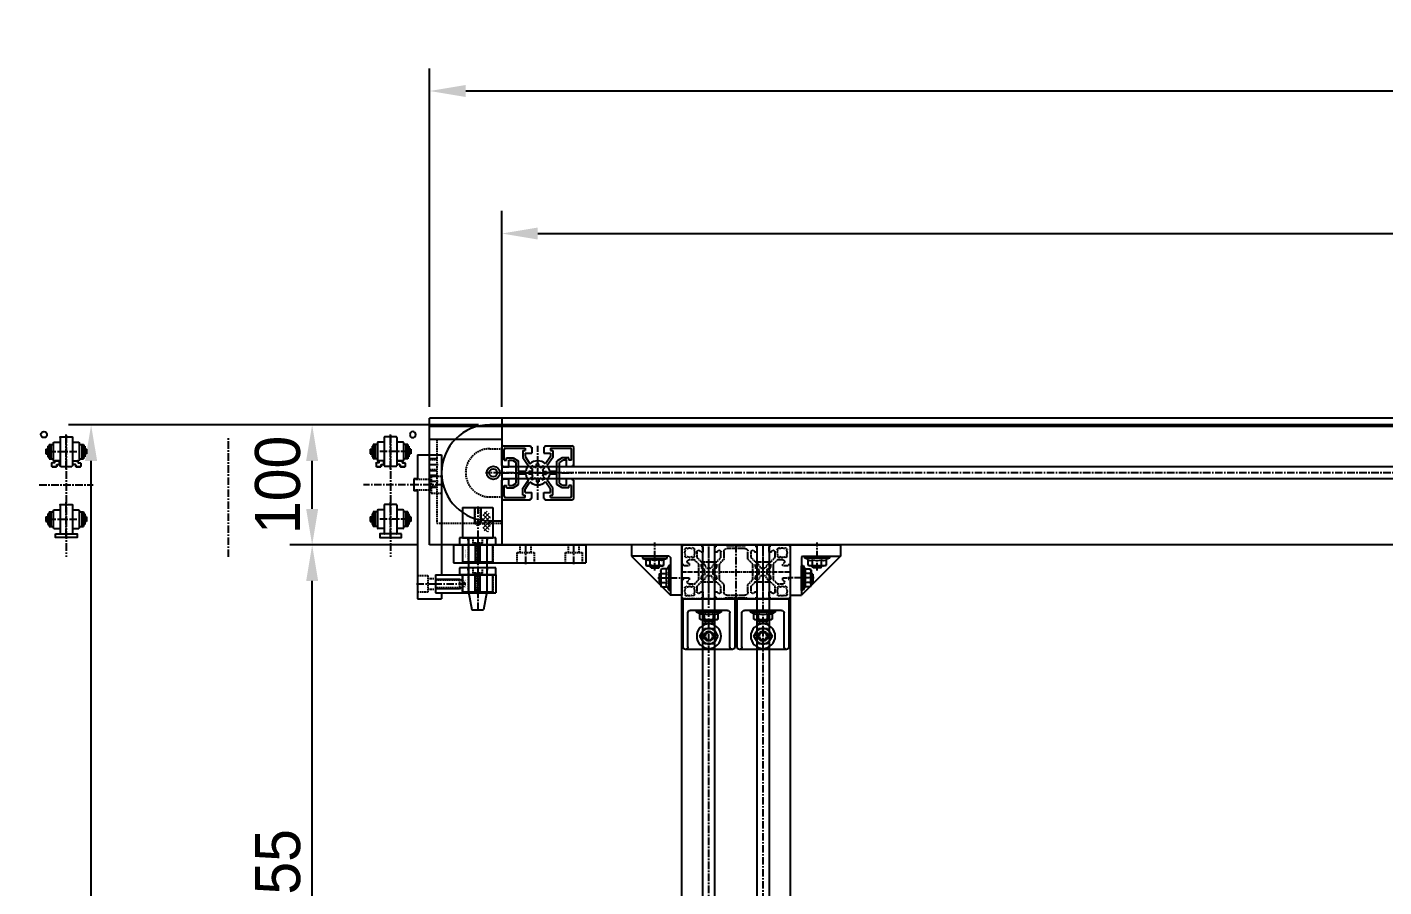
# Model space of a CAD drawing. Header units: inches. Extents: x 0 to 77285, y -118 to 40065.
# Drawn here: x 65602 to 66731, y 21222 to 21938 of the extents above; entities that cross this region are included whole.
import ezdxf

# ---------------------------------------------------------------- set-up
doc = ezdxf.new("R2010")
doc.units = ezdxf.units.IN
doc.header["$LTSCALE"] = 5
doc.header["$MEASUREMENT"] = 0
for name, pattern in [('CENTER', [2, 1.25, -0.25, 0.25, -0.25]), ('HIDDEN', [0.375, 0.25, -0.125]), ('PHANTOM', [2.5, 1.25, -0.25, 0.25, -0.25, 0.25, -0.25])]:
    doc.linetypes.add(name, pattern=pattern)
for name, color, linetype in [('11', 1, 'CENTER'), ('22', 2, 'HIDDEN'), ('44', 4, 'Continuous'), ('77', 40, 'HIDDEN'), ('99', 181, 'Continuous'), ('A', 8, 'Continuous'), ('B', 123, 'Continuous'), ('BOM-T', 4, 'Continuous'), ('G', 231, 'Continuous'), ('T', 3, 'Continuous')]:
    doc.layers.add(name, color=color, linetype=linetype)
doc.layers.add('33', color=3, linetype='PHANTOM', lineweight=9)
doc.styles.add('SCI', font='')
doc.styles.get("Standard").update_dxf_attribs({"font": 'arial.ttf'})
doc.styles.get('SCI').set_extended_font_data('Gulim')
doc.dimstyles.new('S', dxfattribs={"dimscale": 100, "dimtxt": 2.5, "dimasz": 2, "dimexe": 1.25, "dimexo": 0.625, "dimgap": -0.625, "dimtad": 1, "dimdec": 8, "dimtxsty": 'SCI', "dimcen": 2.5, "dimclrd": 1, "dimclre": 1, "dimclrt": 7, "dimadec": 8, "dimazin": 2, "dimtfac": 1, "dimtdec": 8, "dimtmove": 0, "dimatfit": 3, "dimfxl": 1, "dimarcsym": 0})
doc.dimstyles.new('SCH', dxfattribs={"dimtxt": 2.5, "dimasz": 2, "dimexe": 1.25, "dimexo": 0.625, "dimtad": 1, "dimdec": 8, "dimtxsty": 'SCI', "dimcen": 2.5, "dimclrd": 4, "dimclre": 4, "dimclrt": 7, "dimadec": 8, "dimazin": 2, "dimtfac": 1, "dimtdec": 8, "dimtmove": 0, "dimatfit": 3, "dimfxl": 1, "dimarcsym": 0})

# ---------------------------------------------------------------- blocks, each defined once
blk = doc.blocks.new('A$Ce3b21f13')
for p, q in [((60, -8.5), (0, -8.5)), ((0, -107), (0, -8.5)), ((60, -1.5), (60, -107)), ((60, -1.5), (60, -107)), ((60, -1.5), (60, -107)), ((2390, -1.5), (60, -1.5)), ((2390, -8.5), (60, -8.5)), ((0, -19), (60, -19)), ((0, -19), (60, -19)), ((60, -41), (60, -26)), ((61.5, -24.5), (84, -24.5)), ((62, -36.5), (62, -27.5)), ((63, -26.5), (79.5, -26.5)), ((77.5, -28.5), (79.5, -28.5)), ((77.5, -28.5), (77.5, -34.1)), ((79.5, -26.5), (79.5, -28.5)), ((79.5, -30.5), (79.5, -33.5)), ((79.5, -30.5), (85, -30.5)), ((79.5, -33.5), (83.5, -39.4)), ((84, -24.5), (84, -25.5)), ((84, -25.5), (85, -25.5)), ((85, -25.5), (85, -30.5)), ((95, -25.5), (95, -30.5)), ((95, -25.5), (96, -25.5)), ((95, -30.5), (100.5, -30.5)), ((96, -24.5), (96, -25.5)), ((96, -24.5), (118.5, -24.5)), ((100.5, -33.5), (96.5, -39.4)), ((100.5, -26.5), (100.5, -28.5)), ((100.5, -26.5), (117, -26.5)), ((100.5, -28.5), (102.5, -28.5)), ((100.5, -30.5), (100.5, -33.5)), ((102.5, -28.5), (102.5, -34.1)), ((118, -36.5), (118, -27.5)), ((120, -41), (120, -26)), ((60, -41), (61, -41)), ((2390, -42), (60, -42)), ((61, -42), (61, -41)), ((61, -42), (66, -42)), ((62, -36.5), (64, -36.5)), ((64, -34.5), (69.6, -34.5)), ((64, -36.5), (64, -34.5)), ((66, -36.5), (69, -36.5)), ((66, -42), (66, -36.5)), ((69, -36.5), (72, -38.5)), ((69.6, -34.5), (74, -37.4)), ((72, -55.5), (72, -38.5)), ((74, -46), (74, -37.4)), ((77.5, -34.1), (82.1, -40.9)), ((85.8, -44.2), (84, -42.5)), ((87.2, -42.8), (85.5, -41)), ((89, -42.1), (89, -39.6)), ((91, -42.1), (91, -39.6)), ((92.8, -42.8), (94.5, -41)), ((94.2, -44.2), (96, -42.5)), ((102.5, -34.1), (97.9, -40.9)), ((110.4, -34.5), (106, -37.4)), ((106, -46), (106, -37.4)), ((111, -36.5), (108, -38.5)), ((108, -55.5), (108, -38.5)), ((116, -34.5), (110.4, -34.5)), ((114, -36.5), (111, -36.5)), ((112.4, -34.5), (114.1, -34.5)), ((113, -36.5), (114.1, -36.5)), ((114, -42), (114, -36.5)), ((119, -42), (114, -42)), ((116, -36.5), (116, -34.5)), ((118, -36.5), (116, -36.5)), ((119, -42), (119, -41)), ((120, -41), (119, -41)), ((2390, -52), (60, -52)), ((60, -68), (60, -53)), ((60, -53), (61, -53)), ((61, -53), (61, -52)), ((61, -52), (66, -52)), ((66, -57.5), (66, -52)), ((69, -57.5), (72, -55.5)), ((80.1, -46), (74, -46)), ((74, -56.6), (74, -48)), ((80.1, -48), (74, -48)), ((77.5, -59.9), (82.1, -53.1)), ((79.5, -60.5), (83.5, -54.6)), ((85.1, -46), (82.6, -46)), ((85.1, -48), (82.6, -48)), ((85.8, -49.8), (84, -51.5)), ((87.2, -51.2), (85.5, -53)), ((89, -51.9), (89, -54.4)), ((91, -51.9), (91, -54.4)), ((92.8, -51.2), (94.5, -53)), ((94.2, -49.8), (96, -51.5)), ((94.9, -46), (97.4, -46)), ((94.9, -48), (97.4, -48)), ((100.5, -60.5), (96.5, -54.6)), ((102.5, -59.9), (97.9, -53.1)), ((106, -46), (99.9, -46)), ((106, -48), (99.9, -48)), ((106, -56.6), (106, -48)), ((111, -57.5), (108, -55.5)), ((114, -57.5), (114, -52)), ((119, -52), (114, -52)), ((119, -53), (119, -52)), ((120, -53), (119, -53)), ((120, -68), (120, -53)), ((62, -66.5), (62, -57.5)), ((62, -57.5), (64, -57.5)), ((63, -67.5), (79.5, -67.5)), ((64, -59.5), (64, -57.5)), ((64, -59.5), (69.6, -59.5)), ((66, -57.5), (69, -57.5)), ((69.6, -59.5), (74, -56.6)), ((77.5, -65.5), (77.5, -59.9)), ((77.5, -65.5), (79.5, -65.5)), ((79.5, -63.5), (79.5, -60.5)), ((79.5, -63.5), (85, -63.5)), ((79.5, -67.5), (79.5, -65.5)), ((85, -68.5), (85, -63.5)), ((95, -68.5), (95, -63.5)), ((95, -63.5), (100.5, -63.5)), ((100.5, -63.5), (100.5, -60.5)), ((100.5, -65.5), (102.5, -65.5)), ((100.5, -67.5), (100.5, -65.5)), ((100.5, -67.5), (117, -67.5)), ((102.5, -65.5), (102.5, -59.9)), ((110.4, -59.5), (106, -56.6)), ((116, -59.5), (110.4, -59.5)), ((114, -57.5), (111, -57.5)), ((116, -59.5), (116, -57.5)), ((118, -57.5), (116, -57.5)), ((118, -66.5), (118, -57.5)), ((61.5, -69.5), (84, -69.5)), ((84, -69.5), (84, -68.5)), ((84, -68.5), (85, -68.5)), ((95, -68.5), (96, -68.5)), ((96, -69.5), (96, -68.5)), ((96, -69.5), (118.5, -69.5)), ((60, -107), (0, -107)), ((2390, -107), (60, -107))]:
    blk.add_line(p, q)
for radius in [5.5, 3.3]:
    blk.add_circle((53, -47), radius)
for centre, radius, start, end in [((61.5, -26), 1.5, 90, 180), ((63, -27.5), 1, 90, 180), ((117, -27.5), 1, 0, 90), ((118.5, -26), 1.5, 0, 90), ((90, -47), 10, 140.9719, 174.2608), ((90, -47), 10, 142.644, 174.2608), ((90, -47), 10, 49.1403, 130.8597), ((90, -47), 7.5, 127.3377, 142.6623), ((90, -47), 5, 146.537, 168.463), ((90, -47), 5, 101.537, 123.463), ((90, -47), 7.5, 82.3377, 97.6623), ((90, -47), 5, 56.537, 78.463), ((90, -47), 5, 11.537, 33.463), ((90, -47), 7.5, 37.3377, 52.6623), ((90, -47), 10, 5.7392, 37.356), ((90, -47), 10, 185.7392, 217.356), ((90, -47), 10, 185.7392, 219.0281), ((90, -47), 7.5, 172.3377, 187.6623), ((90, -47), 10, 229.1403, 296.5204), ((90, -47), 10, 230.7393, 310.8597), ((90, -47), 7.5, 217.3377, 232.6623), ((90, -47), 5, 191.537, 213.463), ((90, -47), 5, 236.537, 258.463), ((90, -47), 7.5, 262.3377, 277.6623), ((90, -47), 5, 281.537, 303.463), ((90, -47), 5, 326.537, 348.463), ((90, -47), 7.5, 307.3377, 322.6623), ((90, -47), 7.5, 352.3377, 7.6623), ((90, -47), 10, 322.644, 354.2608), ((63, -66.5), 1, 180, 270), ((117, -66.5), 1, 270, 0), ((61.5, -68), 1.5, 180, 270), ((118.5, -68), 1.5, 270, 0)]:
    blk.add_arc(centre, radius, start, end)
at = {"layer": '11'}
for p, q in [((90, -69.5), (90, -24.5)), ((-1, -40), (7, -40)), ((-1, -54), (7, -54)), ((59.5, -47), (46.5, -47)), ((2390, -47), (60, -47)), ((60, -47), (120, -47))]:
    blk.add_line(p, q, dxfattribs=at)
at = {"layer": '22'}
for p, q in [((6, -19), (6, -89)), ((50, -27), (60, -27)), ((0, -35.8), (6, -35.8)), ((0, -44.2), (6, -44.2)), ((0, -49.8), (6, -49.8)), ((0, -58.2), (6, -58.2)), ((50, -67), (60, -67)), ((6, -89), (60, -89))]:
    blk.add_line(p, q, dxfattribs=at)
blk.add_arc((50, -47), 20, 90, 270, dxfattribs=at)
at = {"layer": 'B'}
for p, q in [((60, -7), (50, -7)), ((2390, -7), (60, -7)), ((50, -87), (60, -87))]:
    blk.add_line(p, q, dxfattribs=at)
blk.add_arc((50, -47), 40, 90, 270, dxfattribs=at)
at = {"layer": 'G'}
for p in [(60, -1.5), (0, -8.5)]:
    blk.add_line(p, (0, -1.5), dxfattribs=at)
at = {"layer": 'T'}
for p, q in [((0, -35), (6, -35)), ((0, -45), (6, -45)), ((0, -49), (6, -49)), ((0, -59), (6, -59))]:
    blk.add_line(p, q, dxfattribs=at)
blk = doc.blocks.new('A$C47db6cef')
at = {"ltscale": 0.506191}
for p, q in [((0, 43), (0, 28.5)), ((16.5, 45), (2, 45)), ((3.1, 40.5), (2.3, 41.3)), ((2.3, 35.7), (3.1, 36.5)), ((3.7, 42.7), (4.5, 41.9)), ((4.5, 35.1), (3.7, 34.3)), ((8.5, 41.9), (9.3, 42.7)), ((9.3, 34.3), (8.5, 35.1)), ((10.7, 41.3), (9.9, 40.5)), ((9.9, 36.5), (10.7, 35.7)), ((12.5, 34.5), (12.5, 39)), ((16, 31), (12.5, 34.5)), ((15.5, 39), (17.5, 39)), ((16.5, 43.5), (16.5, 45)), ((28.5, 45), (16.5, 45)), ((17.5, 43.5), (16.5, 43.5)), ((17.5, 39), (17.5, 43.5)), ((27.5, 43.5), (27.5, 39)), ((28.5, 43.5), (27.5, 43.5)), ((27.5, 39), (29.5, 39)), ((28.5, 45), (28.5, 43.5)), ((36.5, 45), (28.5, 45)), ((32.5, 34.5), (29, 31)), ((32.5, 39), (32.5, 34.5)), ((35, 33), (35, 39.5)), ((37, 44.5), (36.5, 45)), ((44.7, 44.5), (37, 44.5)), ((37.5, 42), (52.5, 42)), ((45, 44.2), (44.7, 44.5)), ((45.3, 44.5), (45, 44.2)), ((53, 44.5), (45.3, 44.5)), ((53.5, 45), (53, 44.5)), ((61.5, 45), (53.5, 45)), ((55, 39.5), (55, 33)), ((57.5, 34.5), (57.5, 39)), ((61, 31), (57.5, 34.5)), ((60.5, 39), (62.5, 39)), ((61.5, 43.5), (61.5, 45)), ((73.5, 45), (61.5, 45)), ((62.5, 43.5), (61.5, 43.5)), ((62.5, 39), (62.5, 43.5)), ((72.5, 43.5), (72.5, 39)), ((73.5, 43.5), (72.5, 43.5)), ((72.5, 39), (74.5, 39)), ((73.5, 45), (73.5, 43.5)), ((88, 45), (73.5, 45)), ((77.5, 34.5), (74, 31)), ((77.5, 39), (77.5, 34.5)), ((80.1, 40.5), (79.3, 41.3)), ((79.3, 35.7), (80.1, 36.5)), ((80.7, 42.7), (81.5, 41.9)), ((81.5, 35.1), (80.7, 34.3)), ((85.5, 41.9), (86.3, 42.7)), ((86.3, 34.3), (85.5, 35.1)), ((87.7, 41.3), (86.9, 40.5)), ((86.9, 36.5), (87.7, 35.7)), ((90, 28.5), (90, 43)), ((0, 28.5), (1.5, 28.5)), ((0, 28.5), (0, 16.5)), ((1.5, 28.5), (1.5, 27.5)), ((1.5, 27.5), (6, 27.5)), ((6, 32.5), (10.5, 32.5)), ((6, 27.5), (6, 29.5)), ((10.5, 32.5), (14, 29)), ((14, 29), (14, 22.8)), ((14, 22.8), (14.3, 22.5)), ((22.2, 31), (16, 31)), ((16, 26.3), (16, 28)), ((19.5, 24.2), (16, 26.3)), ((17, 29), (18.7, 29)), ((18.7, 29), (20.8, 25.5)), ((22.5, 30.7), (22.2, 31)), ((22.8, 31), (22.5, 30.7)), ((29, 31), (22.8, 31)), ((24.2, 25.5), (26.3, 29)), ((29, 26.3), (25.5, 24.2)), ((26.3, 29), (28, 29)), ((29, 28), (29, 26.3)), ((31, 29), (35, 33)), ((31, 16), (31, 29)), ((55, 33), (59, 29)), ((59, 29), (59, 16)), ((67.2, 31), (61, 31)), ((61, 26.3), (61, 28)), ((64.5, 24.2), (61, 26.3)), ((62, 29), (63.7, 29)), ((63.7, 29), (65.8, 25.5)), ((67.5, 30.7), (67.2, 31)), ((67.8, 31), (67.5, 30.7)), ((74, 31), (67.8, 31)), ((69.2, 25.5), (71.3, 29)), ((74, 26.3), (70.5, 24.2)), ((71.3, 29), (73, 29)), ((74, 28), (74, 26.3)), ((75.7, 22.5), (76, 22.8)), ((76, 29), (79.5, 32.5)), ((76, 22.8), (76, 29)), ((79.5, 32.5), (84, 32.5)), ((84, 29.5), (84, 27.5)), ((84, 27.5), (88.5, 27.5)), ((88.5, 28.5), (90, 28.5)), ((88.5, 27.5), (88.5, 28.5)), ((90, 16.5), (90, 28.5)), ((0, 16.5), (0, 2)), ((1.5, 16.5), (0, 16.5)), ((1.5, 17.5), (1.5, 16.5)), ((6, 17.5), (1.5, 17.5)), ((6, 15.5), (6, 17.5)), ((10.5, 12.5), (6, 12.5)), ((14, 16), (10.5, 12.5)), ((12.5, 10.5), (16, 14)), ((14.3, 22.5), (14, 22.2)), ((14, 22.2), (14, 16)), ((16, 18.7), (19.5, 20.8)), ((16, 17), (16, 18.7)), ((16, 14), (22.2, 14)), ((18.7, 16), (17, 16)), ((20.8, 19.5), (18.7, 16)), ((22.2, 14), (22.5, 14.3)), ((22.5, 14.3), (22.8, 14)), ((22.8, 14), (29, 14)), ((26.3, 16), (24.2, 19.5)), ((25.5, 20.8), (29, 18.7)), ((28, 16), (26.3, 16)), ((29, 18.7), (29, 17)), ((29, 14), (32.5, 10.5)), ((35, 12), (31, 16)), ((35, 5.5), (35, 12)), ((59, 16), (55, 12)), ((55, 12), (55, 5.5)), ((57.5, 10.5), (61, 14)), ((61, 18.7), (64.5, 20.8)), ((61, 17), (61, 18.7)), ((61, 14), (67.2, 14)), ((63.7, 16), (62, 16)), ((65.8, 19.5), (63.7, 16)), ((67.2, 14), (67.5, 14.3)), ((67.5, 14.3), (67.8, 14)), ((67.8, 14), (74, 14)), ((71.3, 16), (69.2, 19.5)), ((70.5, 20.8), (74, 18.7)), ((73, 16), (71.3, 16)), ((74, 18.7), (74, 17)), ((74, 14), (77.5, 10.5)), ((76, 22.2), (75.7, 22.5)), ((76, 16), (76, 22.2)), ((79.5, 12.5), (76, 16)), ((84, 12.5), (79.5, 12.5)), ((84, 17.5), (84, 15.5)), ((88.5, 17.5), (84, 17.5)), ((88.5, 16.5), (88.5, 17.5)), ((90, 16.5), (88.5, 16.5)), ((90, 2), (90, 16.5)), ((2, 0), (16.5, 0)), ((3.1, 8.5), (2.3, 9.3)), ((2.3, 3.7), (3.1, 4.5)), ((3.7, 10.7), (4.5, 9.9)), ((4.5, 3.1), (3.7, 2.3)), ((8.5, 9.9), (9.3, 10.7)), ((9.3, 2.3), (8.5, 3.1)), ((10.7, 9.3), (9.9, 8.5)), ((9.9, 4.5), (10.7, 3.7)), ((12.5, 6), (12.5, 10.5)), ((17.5, 6), (15.5, 6)), ((16.5, 1.5), (17.5, 1.5)), ((16.5, 0), (16.5, 1.5)), ((16.5, 0), (28.5, 0)), ((17.5, 1.5), (17.5, 6)), ((27.5, 6), (27.5, 1.5)), ((29.5, 6), (27.5, 6)), ((27.5, 1.5), (28.5, 1.5)), ((28.5, 1.5), (28.5, 0)), ((28.5, 0), (35.5, 0)), ((32.5, 10.5), (32.5, 6)), ((35.5, 0), (36, 0.5)), ((36, 0.5), (44.7, 0.5)), ((52.5, 3), (37.5, 3)), ((44.7, 0.5), (45, 0.8)), ((45, 0.8), (45.3, 0.5)), ((45.3, 0.5), (54, 0.5)), ((54, 0.5), (54.5, 0)), ((57.5, 6), (57.5, 10.5)), ((62.5, 6), (60.5, 6)), ((61.5, 1.5), (62.5, 1.5)), ((61.5, 0), (61.5, 1.5)), ((62.5, 1.5), (62.5, 6)), ((72.5, 6), (72.5, 1.5)), ((74.5, 6), (72.5, 6)), ((72.5, 1.5), (73.5, 1.5)), ((73.5, 1.5), (73.5, 0)), ((77.5, 10.5), (77.5, 6)), ((80.1, 8.5), (79.3, 9.3)), ((79.3, 3.7), (80.1, 4.5)), ((80.7, 10.7), (81.5, 9.9)), ((81.5, 3.1), (80.7, 2.3)), ((85.5, 9.9), (86.3, 10.7)), ((86.3, 2.3), (85.5, 3.1)), ((87.7, 9.3), (86.9, 8.5)), ((86.9, 4.5), (87.7, 3.7))]:
    blk.add_line(p, q, dxfattribs=at)
for p, q in [((54.5, 0), (61.5, 0)), ((61.5, 0), (73.5, 0)), ((73.5, 0), (88, 0))]:
    blk.add_line(p, q)
for centre, radius, start, end in [((2, 43), 2, 90, 180), ((6.5, 38.5), 5, 123.463, 146.537), ((6.5, 38.5), 5, 213.463, 236.537), ((6.5, 38.5), 4, 149.4775, 210.5225), ((6.5, 38.5), 4, 59.4775, 120.5225), ((6.5, 38.5), 4, 239.4775, 300.5225), ((6.5, 38.5), 5, 33.463, 56.537), ((6.5, 38.5), 5, 303.463, 326.537), ((6.5, 38.5), 4, 329.4775, 30.5225), ((14, 39), 1.5, 0, 180), ((31, 39), 1.5, 0, 180), ((37.5, 39.5), 2.5, 90, 180), ((52.5, 39.5), 2.5, 0, 90), ((59, 39), 1.5, 0, 180), ((76, 39), 1.5, 0, 180), ((83.5, 38.5), 5, 123.463, 146.537), ((83.5, 38.5), 5, 213.463, 236.537), ((83.5, 38.5), 4, 149.4775, 210.5225), ((83.5, 38.5), 4, 59.4775, 120.5225), ((83.5, 38.5), 4, 239.4775, 300.5225), ((83.5, 38.5), 5, 33.463, 56.537), ((83.5, 38.5), 5, 303.463, 326.537), ((83.5, 38.5), 4, 329.4775, 30.5225), ((88, 43), 2, 0, 90), ((6, 31), 1.5, 90, 270), ((17, 28), 1, 90, 180), ((22.5, 22.5), 3.5, 150, 210), ((22.5, 22.5), 3.5, 60, 120), ((22.5, 22.5), 3.5, 330, 30), ((28, 28), 1, 0, 90), ((62, 28), 1, 90, 180), ((67.5, 22.5), 3.5, 150, 210), ((67.5, 22.5), 3.5, 60, 120), ((67.5, 22.5), 3.5, 330, 30), ((73, 28), 1, 0, 90), ((84, 31), 1.5, 270, 90), ((6, 14), 1.5, 90, 270), ((17, 17), 1, 180, 270), ((22.5, 22.5), 3.5, 240, 300), ((28, 17), 1, 270, 0), ((62, 17), 1, 180, 270), ((67.5, 22.5), 3.5, 240, 300), ((73, 17), 1, 270, 0), ((84, 14), 1.5, 270, 90), ((2, 2), 2, 180, 270), ((6.5, 6.5), 5, 123.463, 146.537), ((6.5, 6.5), 5, 213.463, 236.537), ((6.5, 6.5), 4, 149.4775, 210.5225), ((6.5, 6.5), 4, 59.4775, 120.5225), ((6.5, 6.5), 4, 239.4775, 300.5225), ((6.5, 6.5), 5, 33.463, 56.537), ((6.5, 6.5), 5, 303.463, 326.537), ((6.5, 6.5), 4, 329.4775, 30.5225), ((14, 6), 1.5, 180, 0), ((31, 6), 1.5, 180, 0), ((37.5, 5.5), 2.5, 180, 270), ((52.5, 5.5), 2.5, 270, 0), ((59, 6), 1.5, 180, 0), ((76, 6), 1.5, 180, 0), ((83.5, 6.5), 5, 123.463, 146.537), ((83.5, 6.5), 5, 213.463, 236.537), ((83.5, 6.5), 4, 149.4775, 210.5225), ((83.5, 6.5), 4, 59.4775, 120.5225), ((83.5, 6.5), 4, 239.4775, 300.5225), ((83.5, 6.5), 5, 33.463, 56.537), ((83.5, 6.5), 5, 303.463, 326.537), ((83.5, 6.5), 4, 329.4775, 30.5225), ((88, 2), 2, 270, 0)]:
    blk.add_arc(centre, radius, start, end, dxfattribs=at)
at = {"layer": '11', "ltscale": 0.506191}
for p, q in [((22.5, 45), (22.5, 0)), ((67.5, 0), (67.5, 45)), ((90, 22.5), (0, 22.5))]:
    blk.add_line(p, q, dxfattribs=at)
at = {"layer": '11'}
blk.add_line((45, 45), (45, 0), dxfattribs=at)
at = {"layer": 'A', "ltscale": 0.506191}
for p, q in [((0, 45), (0, 43)), ((2, 45), (0, 45)), ((53.5, 45), (36.5, 45)), ((90, 45), (88, 45)), ((90, 43), (90, 45)), ((0, 2), (0, 0)), ((0, 0), (2, 0)), ((35.5, 0), (54.5, 0)), ((90, 0), (90, 2))]:
    blk.add_line(p, q, dxfattribs=at)
at = {"layer": 'A'}
blk.add_line((88, 0), (90, 0), dxfattribs=at)
blk = doc.blocks.new('af!@$!2^^&&@$aD읾ㅇㄹA$C5BB358B1')
for p, q in [((1.7, 42), (43.7, 42)), ((1.7, 42), (1.7, 0)), ((43.7, 42), (43.7, 32.5)), ((12.2, 32.5), (11.2, 31.5)), ((43.7, 32.5), (11.2, 0)), ((11.2, 31.5), (11.2, 0)), ((11.2, 24.7), (12.7, 24.7)), ((11.2, 4), (11.2, 24.5)), ((12.2, 32.5), (43.7, 32.5)), ((12.7, 24.7), (12.7, 4.2)), ((12.7, 24.7), (14, 22)), ((14, 32.5), (34.5, 32.5)), ((14, 31), (14, 32.5)), ((34.5, 31), (14, 31)), ((16.7, 29.7), (14, 31)), ((16.7, 25.1), (16.7, 29.7)), ((17.8, 24.5), (16.7, 25.1)), ((30.7, 24.5), (17.8, 24.5)), ((20.2, 23.8), (20.2, 24.5)), ((28.2, 23.8), (20.2, 23.8)), ((21, 23), (20.2, 23.8)), ((20.5, 25.1), (20.5, 29.7)), ((27.4, 23), (21, 23)), ((27.4, 23), (28.2, 23.8)), ((28, 25.1), (28, 29.7)), ((28.2, 23.8), (28.2, 24.5)), ((31.7, 25.1), (30.7, 24.5)), ((34.5, 31), (31.7, 29.7)), ((31.7, 29.7), (31.7, 25.1)), ((34.5, 32.5), (34.5, 31)), ((14, 22), (18.6, 22)), ((18.6, 18.3), (14, 18.3)), ((18.6, 22), (19.2, 20.9)), ((19.2, 20.9), (19.2, 8.1)), ((19.9, 18.5), (19.2, 18.5)), ((19.9, 18.5), (19.9, 10.5)), ((20.7, 17.7), (19.9, 18.5)), ((20.7, 11.3), (19.9, 10.5)), ((20.7, 17.7), (20.7, 11.3)), ((12.7, 4.2), (11.2, 4.2)), ((14, 7), (12.7, 4.2)), ((18.6, 10.7), (14, 10.7)), ((18.6, 7), (14, 7)), ((19.2, 8.1), (18.6, 7)), ((19.9, 10.5), (19.2, 10.5)), ((1.7, 0), (11.2, 0))]:
    blk.add_line(p, q)
for centre, radius, start, end in [((18.6, 32.1), 3.06, 232.1211, 307.8789), ((18.6, 27.6), 3.06, 232.1211, 307.8789), ((24.2, 40.3), 11.3, 250.5288, 289.4712), ((24.2, 35.8), 11.3, 250.5288, 289.4712), ((29.9, 32.1), 3.06, 232.1211, 307.8789), ((29.9, 27.6), 3.06, 232.1211, 307.8789), ((11.6, 20.1), 3.06, 322.1211, 37.8789), ((3.4, 14.5), 11.3, 340.5288, 19.4712), ((16.2, 20.1), 3.06, 322.1211, 37.8789), ((8, 14.5), 11.3, 340.5288, 19.4712), ((11.6, 8.9), 3.06, 322.1211, 37.8789), ((16.2, 8.9), 3.06, 322.1211, 37.8789)]:
    blk.add_arc(centre, radius, start, end)
at = {"layer": '11'}
for p, q in [((24.2, 20.7), (24.2, 44)), ((21.8, 14.5), (0, 14.5))]:
    blk.add_line(p, q, dxfattribs=at)
blk = doc.blocks.new('A$C632A6005')
for p, q in [((-21.5, 0), (-21.5, -40)), ((21.5, 0), (-21.5, 0)), ((-15.5, -9.5), (15.5, -9.5)), ((10.3, -9.5), (-10.2, -9.5)), ((-10.2, -9.5), (-10.2, -11)), ((-10.2, -11), (10.3, -11)), ((-10.2, -11), (-7.5, -12.3)), ((7.5, -12.3), (10.3, -11)), ((10.3, -11), (10.3, -9.5)), ((21.5, -40.1), (21.5, 0)), ((-17.5, -40), (-17.5, -11.5)), ((-7.5, -12.3), (-7.5, -16.9)), ((-7.5, -16.9), (-6.4, -17.5)), ((-6.4, -17.5), (6.4, -17.5)), ((-4, -18.2), (-4, -17.5)), ((-4, -18.2), (4, -18.2)), ((-3.2, -19), (-4, -18.2)), ((-3.8, -16.9), (-3.8, -12.3)), ((-3.2, -19), (3.2, -19)), ((3.2, -19), (4, -18.2)), ((3.8, -16.9), (3.8, -12.3)), ((4, -18.2), (4, -17.5)), ((6.4, -17.5), (7.5, -16.9)), ((7.5, -16.9), (7.5, -12.3)), ((17.5, -40), (17.5, -11.5)), ((-3.8, -24.5), (-7.5, -31)), ((-7.5, -31), (-3.8, -37.5)), ((3.8, -24.5), (-3.8, -24.5)), ((7.5, -31), (3.8, -24.5)), ((3.8, -37.5), (7.5, -31)), ((-19.5, -42), (19.6, -42)), ((-3.8, -37.5), (3.8, -37.5))]:
    blk.add_line(p, q)
for radius in [10.2, 6.5, 4, 3.2]:
    blk.add_circle((0, -31), radius)
for centre, radius, start, end in [((-15.5, -11.5), 2, 90, 180), ((15.5, -11.5), 2, 0, 90), ((-5.6, -9.9), 3.06, 232.1211, 307.8789), ((-5.6, -14.4), 3.06, 232.1211, 307.8789), ((0, -22.5), 4.1, 121.3886, 166.7272), ((0, -1.7), 11.3, 250.5288, 289.4712), ((0, -6.2), 11.3, 250.5288, 289.4712), ((0, -22.5), 4.1, 13.2728, 58.6114), ((5.6, -9.9), 3.06, 232.1211, 307.8789), ((5.6, -14.4), 3.06, 232.1211, 307.8789), ((-19.5, -40), 2, 180, 270), ((-19.5, -40), 2, 270, 0), ((19.5, -40), 2, 180, 270), ((19.6, -40.1), 1.9, 270, 0)]:
    blk.add_arc(centre, radius, start, end)
blk = doc.blocks.new('A$C57ff1916')
for p, q in [((-2130, 0), (-2040, 0)), ((-2130, -540), (-2130, 0)), ((-2040, 0), (-2040, -540))]:
    blk.add_line(p, q)
at = {"layer": '11'}
for p, q in [((-2107.5, -540), (-2107.5, 0)), ((-2062.5, 0), (-2062.5, -540))]:
    blk.add_line(p, q, dxfattribs=at)
at = {"layer": 'A'}
for p, q in [((-2112.5, -540), (-2112.5, 0)), ((-2102.5, -540), (-2102.5, 0)), ((-2067.5, 0), (-2067.5, -540)), ((-2057.5, 0), (-2057.5, -540))]:
    blk.add_line(p, q, dxfattribs=at)
at = {"layer": '22', "xscale": -1}
blk.add_blockref('A$C47db6cef', (-2040, -45), dxfattribs=at)
at = {"layer": '44', "extrusion": (0, 0, -1), "zscale": -1}
blk.add_blockref('af!@$!2^^&&@$aD읾ㅇㄹA$C5BB358B1', (2128.3, -42), dxfattribs=at)
at = {"layer": '44', "extrusion": (0, 0, -1), "xscale": -1, "zscale": -1}
blk.add_blockref('af!@$!2^^&&@$aD읾ㅇㄹA$C5BB358B1', (2041.7, -42), dxfattribs=at)
at = {"layer": '44', "xscale": -1}
for p in [(-2107.5, -45), (-2062.5, -45)]:
    blk.add_blockref('A$C632A6005', p, dxfattribs=at)
blk = doc.blocks.new('*D695')
at = {"color": 1, "lineweight": -2, "transparency": 16777216}
for p, q in [((67226.7, 21832.4), (67096.7, 21832.4)), ((67096.7, 21832.4), (67096.7, 21775.2)), ((67226.7, 21775.2), (67226.7, 21832.4)), ((65996.7, 21621.4), (65996.7, 21784.6)), ((68326.7, 21621.4), (68326.7, 21784.6)), ((67096.7, 21775.2), (67226.7, 21775.2)), ((66026.7, 21765.8), (68296.7, 21765.8))]:
    blk.add_line(p, q, dxfattribs=at)
at = {"color": 1, "transparency": 16777216}
for points in [[(66026.7, 21770.8), (66026.7, 21760.8), (65996.7, 21765.8)], [(68296.7, 21770.8), (68296.7, 21760.8), (68326.7, 21765.8)]]:
    blk.add_solid(points, dxfattribs=at)
at = {"layer": 'Defpoints', "color": 0, "transparency": 16777216}
for p in [(68326.7, 21765.8), (65996.7, 21612), (68326.7, 21612)]:
    blk.add_point(p, dxfattribs=at)
at = {"color": 7, "transparency": 16777216, "insert": (67161.7, 21803.8), "char_height": 37.5, "attachment_point": 5, "style": 'SCI'}
blk.add_mtext('2330', dxfattribs=at)
blk = doc.blocks.new('*D703')
at = {"color": 4, "lineweight": -2, "transparency": 16777216}
for p, q in [((65936.7, 21621.4), (65936.7, 21903.2)), ((68496.7, 21621.4), (68496.7, 21903.2)), ((65966.7, 21884.5), (68466.7, 21884.5))]:
    blk.add_line(p, q, dxfattribs=at)
at = {"color": 4, "transparency": 16777216}
for points in [[(65966.7, 21889.5), (65966.7, 21879.5), (65936.7, 21884.5)], [(68466.7, 21889.5), (68466.7, 21879.5), (68496.7, 21884.5)]]:
    blk.add_solid(points, dxfattribs=at)
at = {"layer": 'Defpoints', "color": 0, "transparency": 16777216}
for p in [(68496.7, 21884.5), (65936.7, 21612), (68496.7, 21612)]:
    blk.add_point(p, dxfattribs=at)
at = {"color": 7, "transparency": 16777216, "insert": (67216.7, 21913.1), "char_height": 37.5, "attachment_point": 5, "style": 'SCI'}
blk.add_mtext('2560', dxfattribs=at)
blk = doc.blocks.new('*D704')
at = {"color": 4, "lineweight": -2, "transparency": 16777216}
for p, q in [((65977.3, 21606.5), (65636.1, 21606.5)), ((65654.9, 20746.5), (65654.9, 21576.5)), ((66145.3, 20716.5), (65636.1, 20716.5))]:
    blk.add_line(p, q, dxfattribs=at)
at = {"color": 4, "transparency": 16777216}
for points in [[(65649.9, 21576.5), (65659.9, 21576.5), (65654.9, 21606.5)], [(65649.9, 20746.5), (65659.9, 20746.5), (65654.9, 20716.5)]]:
    blk.add_solid(points, dxfattribs=at)
at = {"layer": 'Defpoints', "color": 0, "transparency": 16777216}
for p in [(65654.9, 21606.5), (65986.7, 21606.5), (66154.7, 20716.5)]:
    blk.add_point(p, dxfattribs=at)
at = {"color": 7, "transparency": 16777216, "insert": (65626.3, 21161.5), "char_height": 37.5, "attachment_point": 5, "rotation": 90, "style": 'SCI'}
blk.add_mtext('890', dxfattribs=at)
blk = doc.blocks.new('*D707')
at = {"color": 4, "lineweight": -2, "transparency": 16777216}
for p, q in [((65927.3, 21506.5), (65820.2, 21506.5)), ((65838.9, 20981.5), (65838.9, 21476.5)), ((66137.3, 20951.5), (65820.2, 20951.5))]:
    blk.add_line(p, q, dxfattribs=at)
at = {"color": 4, "transparency": 16777216}
for points in [[(65833.9, 21476.5), (65843.9, 21476.5), (65838.9, 21506.5)], [(65833.9, 20981.5), (65843.9, 20981.5), (65838.9, 20951.5)]]:
    blk.add_solid(points, dxfattribs=at)
at = {"layer": 'Defpoints', "color": 0, "transparency": 16777216}
for p in [(65838.9, 21506.5), (65936.7, 21506.5), (66146.7, 20951.5)]:
    blk.add_point(p, dxfattribs=at)
at = {"color": 7, "transparency": 16777216, "insert": (65810.4, 21229), "char_height": 37.5, "attachment_point": 5, "rotation": 90, "style": 'SCI'}
blk.add_mtext('555', dxfattribs=at)
blk = doc.blocks.new('*D708')
at = {"color": 4, "lineweight": -2, "transparency": 16777216}
for p, q in [((65977.3, 21606.5), (65820.2, 21606.5)), ((65838.9, 21536.5), (65838.9, 21576.5)), ((65927.3, 21506.5), (65820.2, 21506.5))]:
    blk.add_line(p, q, dxfattribs=at)
at = {"color": 4, "transparency": 16777216}
for points in [[(65833.9, 21576.5), (65843.9, 21576.5), (65838.9, 21606.5)], [(65833.9, 21536.5), (65843.9, 21536.5), (65838.9, 21506.5)]]:
    blk.add_solid(points, dxfattribs=at)
at = {"layer": 'Defpoints', "color": 0, "transparency": 16777216}
for p in [(65838.9, 21606.5), (65986.7, 21606.5), (65936.7, 21506.5)]:
    blk.add_point(p, dxfattribs=at)
at = {"color": 7, "transparency": 16777216, "insert": (65810.3, 21556.5), "char_height": 37.5, "attachment_point": 5, "rotation": 90, "style": 'SCI'}
blk.add_mtext('100', dxfattribs=at)
blk = doc.blocks.new('A$C5A8004F1')
at = {"layer": '11'}
for p, q in [((0, 41.3), (0, -60)), ((-22.5, 0), (22.5, 0))]:
    blk.add_line(p, q, dxfattribs=at)
blk = doc.blocks.new('A$C681845F8')
for p, q in [((12.2, 26.1), (12.2, 2.5)), ((22, 26.6), (12.7, 26.6)), ((22.5, 26.1), (22.5, 2.5)), ((0.4, 16.3), (0.4, 12.3)), ((0.4, 16.3), (2, 16.3)), ((0.4, 12.3), (2, 12.3)), ((2, 18.8), (2, 9.8)), ((2, 18.8), (3, 18.8)), ((3, 20.3), (3, 8.3)), ((6.5, 20.3), (3, 20.3)), ((4.5, 20.3), (4.5, 8.3)), ((6.5, 21.5), (6.5, 7.1)), ((12.2, 22), (7, 22)), ((27.7, 22), (22.5, 22)), ((28.2, 21.5), (28.2, 7.1)), ((31.7, 20.3), (28.2, 20.3)), ((30.2, 20.3), (30.2, 8.3)), ((31.7, 20.3), (31.7, 8.3)), ((32.7, 18.8), (31.7, 18.8)), ((32.7, 18.8), (32.7, 9.8)), ((34.4, 16.3), (32.7, 16.3)), ((34.4, 12.3), (32.7, 12.3)), ((34.4, 16.3), (34.4, 12.3)), ((2, 9.8), (3, 9.8)), ((6.5, 8.3), (3, 8.3)), ((12.2, 6.6), (7, 6.6)), ((22, 2), (12.7, 2)), ((27.7, 6.6), (22.5, 6.6)), ((31.7, 8.3), (28.2, 8.3)), ((32.7, 9.8), (31.7, 9.8))]:
    blk.add_line(p, q)
for centre, start, end in [((12.7, 26.1), 90, 180), ((22, 26.1), 0, 90), ((7, 21.5), 90, 180), ((27.7, 21.5), 0, 90), ((7, 7.1), 180, 270), ((12.7, 2.5), 180, 270), ((22, 2.5), 270, 0), ((27.7, 7.1), 270, 0)]:
    blk.add_arc(centre, 0.5, start, end)
at = {"layer": '11'}
for p, q in [((17.4, 0), (17.4, 28.6)), ((34.7, 14.3), (0, 14.3))]:
    blk.add_line(p, q, dxfattribs=at)
blk = doc.blocks.new('34543e5435435')
at = {"color": 6}
for p, q in [((-4.6, -2.3), (-4.6, 1.3)), ((-4.6, 1.3), (-4.6, -2.3)), ((-4.3, 1.6), (-3.1, 1.6)), ((-3.1, 1.6), (-4.3, 1.6)), ((-2.9, 1.8), (-2.9, 3.6)), ((-2.6, 3.9), (0, 3.9)), ((0.3, 3.6), (0.3, 0)), ((-1.7, -2.6), (-4.3, -2.6)), ((-1.7, -2.6), (-4.3, -2.6)), ((-1.4, -0.5), (-1.4, -2.3)), ((-1.4, -0.5), (-1.4, -2.3)), ((0, -0.3), (-1.2, -0.3)), ((-1.2, -0.3), (-0.2, -0.3))]:
    blk.add_line(p, q, dxfattribs=at)
for centre, radius, start, end in [((-4.3, 1.3), 0.3, 90, 180), ((-4.3, 1.3), 0.3, 90, 180), ((-3.1, 1.8), 0.2, 270, 0), ((-3.1, 1.8), 0.2, 270, 0), ((-2.6, 3.6), 0.3, 90, 180), ((0, 3.6), 0.3, 0, 90), ((0, 0), 0.3, 270, 0), ((-4.3, -2.3), 0.3, 180, 270), ((-4.3, -2.3), 0.3, 180, 270), ((-1.7, -2.3), 0.3, 270, 0), ((-1.7, -2.3), 0.3, 270, 0), ((-1.2, -0.5), 0.2, 90, 180), ((-1.2, -0.5), 0.2, 90, 180)]:
    blk.add_arc(centre, radius, start, end, dxfattribs=at)
blk = doc.blocks.new('A$C41a9233e')
at = {"layer": 'G'}
blk.add_lwpolyline([(-9, 19.8), (9, 19.8), (9, 16.8), (-9, 16.8)], close=True, dxfattribs=at)
blk.add_circle((-18.5, 102.5), 2.5, dxfattribs=at)
blk.add_blockref('A$C5A8004F1', (0, 60.7))
at = {"layer": 'B', "linetype": 'Continuous', "extrusion": (0, 0, -1), "zscale": -1}
for p in [(-17.4, 74.1), (-17.4, 17.8)]:
    blk.add_blockref('A$C681845F8', p, dxfattribs=at)
at = {"layer": 'G', "xscale": -1, "rotation": 270}
blk.add_blockref('34543e5435435', (-9.5, 80.4), dxfattribs=at)
at = {"layer": 'G', "rotation": 90.00000000000001}
blk.add_blockref('34543e5435435', (9.5, 80.4), dxfattribs=at)
blk = doc.blocks.new('A$C5cfc03fb')
at = {"layer": '11'}
blk.add_line((0, 0), (0, 100), dxfattribs=at)
blk.add_blockref('A$C41a9233e', (-135, -0.7))
at = {"xscale": -1}
blk.add_blockref('A$C41a9233e', (135, -0.7), dxfattribs=at)
blk = doc.blocks.new('A$Cae29cbc6')
for p, q in [((10, 0), (10, -15)), ((10, 0), (120, 0)), ((120, 0), (120, -15)), ((10, -15), (120, -15))]:
    blk.add_line(p, q)
at = {"layer": '11'}
for p, q in [((30.1, -16), (30.1, 1)), ((70, -16), (70, 1)), ((110, -16), (110, 1))]:
    blk.add_line(p, q, dxfattribs=at)
at = {"layer": '22'}
for p, q in [((17.6, -15), (17.6, 0)), ((28.5, -15), (28.5, 0)), ((31.7, -15), (31.7, 0)), ((42.6, 0), (42.6, -15)), ((65.5, -6.4), (65.5, 0)), ((74.5, -6.4), (74.5, 0)), ((63, -15), (63, -6.4)), ((63, -6.4), (77, -6.4)), ((77, -6.4), (77, -15)), ((103, -15), (103, -6.4)), ((103, -6.4), (117, -6.4)), ((105.5, -6.4), (105.5, 0)), ((114.5, -6.4), (114.5, 0)), ((117, -6.4), (117, -15))]:
    blk.add_line(p, q, dxfattribs=at)
at = {"layer": 'T'}
for p, q in [((28.1, -15), (28.1, 0)), ((32.1, -15), (32.1, 0))]:
    blk.add_line(p, q, dxfattribs=at)
blk = doc.blocks.new('A$Cf7c8dc8a')
at = {"layer": '33'}
h = blk.add_hatch(dxfattribs=at)
h.set_pattern_fill('NET', color=256, scale=20, angle=-45)
h.set_pattern_definition([(315, (-19888.0082, 60077.531), (1.76776695, 1.76776695), []), (45, (-19888.0082, 60077.531), (-1.76776695, 1.76776695), [])])
edge = h.paths.add_edge_path()
edge.add_ellipse((7.3, 13.4), major_axis=(0, 8.88), ratio=0.409244, start_angle=0, end_angle=360)
for p, q in [((-12.5, 25), (-12.5, 0)), ((-12.5, 25), (12.5, 25)), ((12.5, 25), (12.5, 0)), ((-12.5, 0), (12.5, 0)), ((-7.5, 0), (-7.5, -45)), ((7.5, 0), (7.5, -45)), ((-7.5, -45), (7.5, -45, 0)), ((-7.5, -45), (-4.9, -60)), ((7.5, -45), (4.9, -60)), ((-4.9, -60), (4.9, -60))]:
    blk.add_line(p, q)
at = {"layer": '11'}
blk.add_line((0, 26), (0, -61), dxfattribs=at)
at = {"layer": '22'}
for p, q in [((-2.1, 11.4), (-2.1, 25)), ((2.1, 25), (2.1, 11.4)), ((2.5, 13), (-2.5, 13)), ((0, 10.2), (-2.1, 11.4)), ((2.1, 11.4), (-2.1, 11.4)), ((2.1, 11.4), (0, 10.2))]:
    blk.add_line(p, q, dxfattribs=at)
at = {"layer": 'T'}
for p, q in [((-2.5, 13), (-2.5, 25)), ((2.5, 25), (2.5, 13)), ((-2.1, 12.2), (-2.5, 13)), ((2.5, 13), (2.1, 12.2))]:
    blk.add_line(p, q, dxfattribs=at)
blk = doc.blocks.new('A$C6daa445e')
for p, q in [((0, 25), (0, 5)), ((0, 25), (20, 25)), ((20, 25), (20, -75)), ((-3, 5), (-3, -5)), ((0, 5), (-3, 5)), ((0, -5), (-3, -5)), ((0, -5), (0, -95)), ((15, -75), (20, -75)), ((15, -75), (15, -90)), ((15, -90), (20, -90)), ((20, -90), (20, -95)), ((0, -95), (20, -95))]:
    blk.add_line(p, q)
at = {"layer": '11'}
for p, q in [((21, 0), (-4, 0)), ((-1, -82.5), (16, -82.5))]:
    blk.add_line(p, q, dxfattribs=at)
at = {"layer": '22'}
for p, q in [((11.4, 4.5), (-3, 4.5)), ((20, 7), (11.4, 7)), ((11.4, 7), (11.4, -7)), ((11.4, -4.5), (-3, -4.5)), ((11.4, -7), (20, -7)), ((0, -75.5), (8.6, -75.5)), ((8.6, -75.5), (8.6, -89.5)), ((8.6, -78), (15, -78)), ((8.6, -89.5), (0, -89.5)), ((8.6, -87), (15, -87))]:
    blk.add_line(p, q, dxfattribs=at)
blk = doc.blocks.new('A$C44720e32')
for p, q in [((0, 7.5), (0, -7.5)), ((0, 7.5), (50, 7.5)), ((50, 7.5), (50, -7.5)), ((0, -7.5), (50, -7.5))]:
    blk.add_line(p, q)
at = {"layer": '11'}
for p, q in [((-1, 0), (25.4, 0)), ((35, -8.5), (35, 8.5))]:
    blk.add_line(p, q, dxfattribs=at)
at = {"layer": '22'}
for p, q in [((0, 3.3), (22.5, 3.3)), ((20, 4), (20, -4)), ((22.5, 3.3), (24.4, 0)), ((22.5, 3.3), (22.5, -3.3)), ((24.4, 0), (22.5, -3.3)), ((33.4, -7.5), (33.4, 7.5)), ((36.6, -7.5), (36.6, 7.5)), ((22.5, -3.3), (0, -3.3))]:
    blk.add_line(p, q, dxfattribs=at)
at = {"layer": '77'}
for p, q in [((22.5, -7.5), (22.5, 7.5)), ((47.5, 7.5), (47.5, -7.5))]:
    blk.add_line(p, q, dxfattribs=at)
at = {"layer": 'T'}
for p, q in [((0, 4), (20, 4)), ((20, 4), (21.2, 3.3)), ((33, -7.5), (33, 7.5)), ((37, -7.5), (37, 7.5)), ((20, -4), (0, -4)), ((21.2, -3.3), (20, -4))]:
    blk.add_line(p, q, dxfattribs=at)
blk = doc.blocks.new('A$Cc354dd45')
for name, p in [('A$C6daa445e', (0, -25)), ('A$C44720e32', (15, -107.5))]:
    blk.add_blockref(name, p)
at = {"layer": '44'}
blk.add_blockref('A$Cf7c8dc8a', (50, -69), dxfattribs=at)
blk = doc.blocks.new('A$C9036ab4b')
for p, q in [((-15, 6), (-15, 0)), ((15, 6), (-15, 6)), ((15, 0), (-15, 0)), ((15, 0), (15, 6)), ((-12.5, 0), (-12.5, -14.5)), ((12.5, -14.5), (12.5, 0)), ((-12.5, -14.5), (-12, -15)), ((12.5, -14.5), (-12.5, -14.5)), ((12, -15), (-12, -15)), ((12, -15), (12.5, -14.5))]:
    blk.add_line(p, q)
at = {"layer": '11'}
blk.add_line((0, 7.1), (0, -16), dxfattribs=at)
at = {"layer": '22'}
for p, q in [((-4, 6), (-4, 1.5)), ((4, 1.5), (-4, 1.5)), ((-2.2, 1.5), (-2.2, 0)), ((2.2, 0), (2.2, 1.5)), ((4, 1.5), (4, 6))]:
    blk.add_line(p, q, dxfattribs=at)
at = {"layer": '77'}
for p, q in [((-7.8, 4), (-7.8, -15)), ((7.8, -15), (7.8, 4))]:
    blk.add_line(p, q, dxfattribs=at)
for centre, start, end in [((-9.8, 4), 0, 90), ((9.8, 4), 90, 180)]:
    blk.add_arc(centre, 2, start, end, dxfattribs=at)
at = {"layer": 'BOM-T', "color": 4}
blk.add_text('JBNFB25-P15.5-L15', height=0.6, rotation=90, dxfattribs=at).set_placement((-9.6, -10.8))

msp = doc.modelspace()

# ---------------------------------------------------------------- block references
for name, p in [('A$Ce3b21f13', (65936.66475756, 21613.54189829)), ('A$Cc354dd45', (65926.66475756, 21581.54189829)), ('A$Cae29cbc6', (65946.66475756, 21506.54189829)), ('A$C57ff1916', (68276.66475756, 21506.54189829))]:
    msp.add_blockref(name, p)
at = {"layer": '33'}
msp.add_blockref('A$C5cfc03fb', (65769.16475756, 21496.54189829), dxfattribs=at)
at = {"layer": '99'}
for p in [(65976.66475756, 21506.54189829), (65976.66475756, 21481.54189829)]:
    msp.add_blockref('A$C9036ab4b', p, dxfattribs=at)

# ---------------------------------------------------------------- dimensions: what is measured, and where the dimension line sits
for base, p1, p2, dimstyle, picture, middle in [((68496.6647575576, 21884.4580806299), (65936.6647575576, 21612.041898287), (68496.6647575576, 21612.041898288), 'SCH', '*D703', (67216.6647575576, 21913.0574481399)), ((68326.6647575576, 21765.8442700547), (65996.6647575576, 21612.041898287), (68326.6647575576, 21612.041898288), 'S', '*D695', (67161.6647575576, 21803.8186375647))]:
    dim = msp.add_linear_dim(base=base, p1=p1, p2=p2, dimstyle=dimstyle, override={"dimscale": 15})
    dim.commit()
    dim.dimension.update_dxf_attribs({"geometry": picture, "text_midpoint": middle})
for base, p1, p2, picture, middle in [((65654.8540299622, 21606.5418982871), (66154.6647575574, 20716.541898287), (65986.6647575576, 21606.541898287), '*D704', (65626.2546624522, 21161.541898287)), ((65838.9444489672, 21606.5418982871), (65936.6647575576, 21506.541898287), (65986.6647575576, 21606.541898287), '*D708', (65810.2951480351, 21556.541898287)), ((65838.9444489672, 21506.541898287), (66146.6647575576, 20951.541898287), (65936.6647575576, 21506.541898287), '*D707', (65810.3700481682, 21229.041898287))]:
    dim = msp.add_linear_dim(base=base, p1=p1, p2=p2, angle=90, dimstyle='SCH', override={"dimscale": 15})
    dim.commit()
    dim.dimension.update_dxf_attribs({"geometry": picture, "text_midpoint": middle})

doc.saveas('drawing.dxf')
